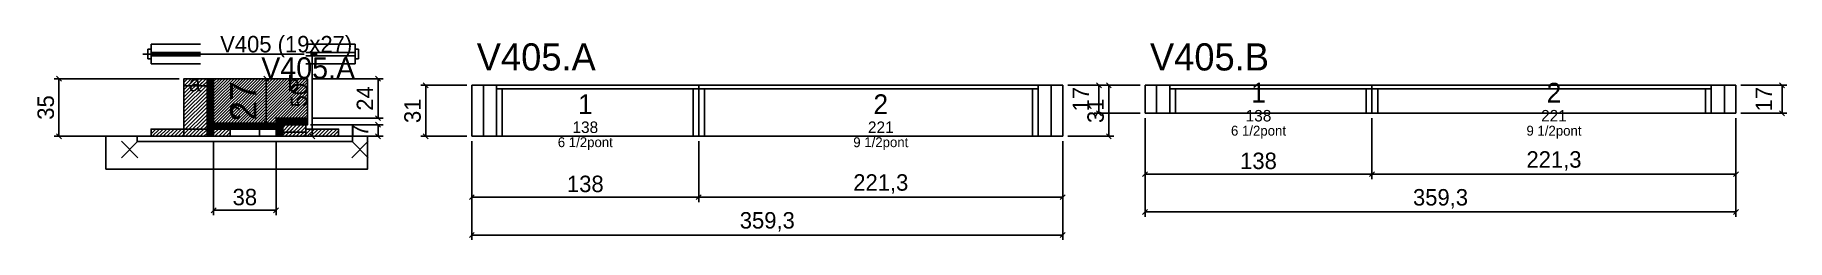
# Model space of a CAD drawing. Extents: x -69 to 997, y -94 to 31.
import ezdxf
from ezdxf.enums import TextEntityAlignment as Align

# ---------------------------------------------------------------- set-up
doc = ezdxf.new("R2010")
doc.units = 0
for name, color, linetype in [('5', 5, 'Continuous'), ('barrote', 126, 'Continuous'), ('CONCRETO', 251, 'Continuous'), ('COTA', 241, 'Continuous'), ('Cota Seção (2x)', 241, 'Continuous'), ('detalhes', 7, 'Continuous'), ('Hachura', 251, 'Continuous'), ('Madeira', 126, 'Continuous'), ('NOMENCLATURA', 7, 'Continuous'), ('Painéis', 200, 'Continuous'), ('presilha', 224, 'Continuous'), ('SARR_2.2x7', 40, 'Continuous'), ('SARR_3.5x7', 81, 'Continuous'), ('SCO-___-LAJ', 224, 'Continuous'), ('TENSOR', 224, 'Continuous'), ('texto', 7, 'Continuous'), ('Texto Seção', 7, 'Continuous')]:
    doc.layers.add(name, color=color, linetype=linetype)
doc.dimstyles.new('PAINEL', dxfattribs={"dimtxt": 10, "dimasz": 3, "dimexe": 3, "dimexo": 3, "dimgap": 3, "dimtad": 1, "dimblk": 'OBLIQUE', "dimblk1": 'OBLIQUE', "dimcen": 2.5, "dimclrd": 4, "dimclre": 4, "dimclrt": 240, "dimazin": 3, "dimtfac": 1, "dimtmove": 0, "dimatfit": 3})
doc.dimstyles.new('SECAO2X', dxfattribs={"dimtxt": 16, "dimasz": 3, "dimexe": 3, "dimexo": 3, "dimgap": 3, "dimtad": 1, "dimblk": 'OBLIQUE', "dimblk1": 'OBLIQUE', "dimcen": 2.5, "dimclrd": 4, "dimclre": 4, "dimclrt": 240, "dimazin": 3, "dimtfac": 1, "dimtmove": 0, "dimatfit": 3})

# ---------------------------------------------------------------- blocks, each defined once
blk = doc.blocks.new('_OBLIQUE')
at = {"color": 0, "linetype": 'BYBLOCK'}
blk.add_line((-0.5, -0.5), (0.5, 0.5), dxfattribs=at)

msp = doc.modelspace()

# ---------------------------------------------------------------- hatches: boundary and pattern name
at = {"layer": 'COTA'}
h = msp.add_hatch(dxfattribs=at)
h.set_pattern_fill('ANSI31', scale=0.4)
h.paths.add_polyline_path([(40, -23), (40, 4), (97, 4), (97, -20), (78, -20), (78, -23)])
at = {"layer": 'Hachura'}
h = msp.add_hatch(dxfattribs=at)
h.set_pattern_fill('ANSI31', scale=0.5)
h.paths.add_polyline_path([(22, -31), (36, -31), (36, 4), (22, 4)])
h = msp.add_hatch(dxfattribs=at)
h.set_pattern_fill('ANSI31', scale=0.5)
h.paths.add_polyline_path([(22, -0.4), (36, -0.4), (36, 4), (22, 4)])
h = msp.add_hatch(dxfattribs=at)
h.set_pattern_fill('SOLID')
h.paths.add_polyline_path([(36, -31), (40, -31), (40, 4), (36, 4)])
h = msp.add_hatch(dxfattribs=at)
h.set_pattern_fill('SOLID')
h.paths.add_polyline_path([(78, -24), (97, -24), (97, -20), (78, -20)])
h = msp.add_hatch(dxfattribs=at)
h.set_pattern_fill('ANSI31', scale=0.5)
h.paths.add_polyline_path([(2, -31), (22, -31), (22, -26.6), (2, -26.6)])
h = msp.add_hatch(dxfattribs=at)
h.set_pattern_fill('SOLID')
h.paths.add_polyline_path([(40, -26.6), (78, -26.6), (78, -23), (40, -23)])
h = msp.add_hatch(dxfattribs=at)
h.set_pattern_fill('ANSI31', scale=0.5)
h.paths.add_polyline_path([(40, -31), (50, -31), (50, -26.6), (40, -26.6)])
h = msp.add_hatch(dxfattribs=at)
h.set_pattern_fill('SOLID')
h.paths.add_polyline_path([(78, -31), (82, -31), (82, -24), (78, -24)])
h = msp.add_hatch(dxfattribs=at)
h.set_pattern_fill('ANSI31', scale=0.5)
h.paths.add_polyline_path([(82, -31), (96, -31), (96, -24), (82, -24)])
h = msp.add_hatch(dxfattribs=at)
h.set_pattern_fill('ANSI31', scale=0.5)
h.paths.add_polyline_path([(82, -28.4), (96, -28.4), (96, -24), (82, -24)])
h = msp.add_hatch(dxfattribs=at)
h.set_pattern_fill('ANSI31', scale=0.5)
h.paths.add_polyline_path([(96, -31), (116, -31), (116, -26.6), (96, -26.6)])

# ---------------------------------------------------------------- linework, layer by layer
for p, q in [((0, 22), (0, 16)), ((2, 22), (0, 22)), ((2, 25), (32, 25)), ((2, 25), (2, 13)), ((96, 25), (126, 25)), ((126, 25), (126, 13)), ((126, 22), (128, 22)), ((128, 22), (128, 16)), ((2, 16), (0, 16)), ((2, 20), (32, 20)), ((2, 18), (32, 18)), ((2, 13), (32, 13)), ((96, 20), (126, 20)), ((96, 18), (126, 18)), ((96, 13), (126, 13)), ((126, 16), (128, 16))]:
    msp.add_line(p, q)
at = {"layer": 'barrote'}
msp.add_lwpolyline([(-25.5, -51), (133.5, -51), (133.5, -31), (-25.5, -31)], close=True, dxfattribs=at)
at = {"layer": 'CONCRETO'}
msp.add_lwpolyline([(40, -23), (40, 4), (97, 4), (97, -20), (78, -20), (78, -23)], close=True, dxfattribs=at)
at = {"layer": 'Madeira'}
for points in [[(22, -31), (36, -31), (36, 4), (22, 4)], [(22, -0.4), (36, -0.4), (36, 4), (22, 4)], [(2, -31), (22, -31), (22, -26.6), (2, -26.6)], [(22, -31), (36, -31), (36, -26.6), (22, -26.6)], [(40, -31), (50, -31), (50, -26.6), (40, -26.6)], [(68, -31), (78, -31), (78, -26.6), (68, -26.6)], [(82, -31), (96, -31), (96, -24), (82, -24)], [(82, -28.4), (96, -28.4), (96, -24), (82, -24)], [(96, -31), (116, -31), (116, -26.6), (96, -26.6)]]:
    msp.add_lwpolyline(points, close=True, dxfattribs=at)
at = {"layer": 'Painéis'}
for p, q in [((197, 0), (335, 0)), ((197, -31), (197, 0)), ((335, -31), (335, 0)), ((335, -31), (335, 0)), ((335, 0), (556.3, 0)), ((335, -31), (335, 0)), ((556.3, -31), (556.3, 0)), ((606.3, 0), (744.3, 0)), ((606.3, -17), (606.3, 0)), ((744.3, -17), (744.3, 0)), ((744.3, -17), (744.3, 0)), ((744.3, 0), (965.6, 0)), ((744.3, -17), (744.3, 0)), ((965.6, -17), (965.6, 0)), ((606.3, -17), (744.3, -17)), ((744.3, -17), (965.6, -17)), ((197, -31), (335, -31)), ((335, -31), (556.3, -31))]:
    msp.add_line(p, q, dxfattribs=at)
for points in [[(36, -31), (40, -31), (40, 4), (36, 4)], [(78, -24), (97, -24), (97, -20), (78, -20)], [(40, -26.6), (78, -26.6), (78, -23), (40, -23)], [(78, -31), (82, -31), (82, -24), (78, -24)]]:
    msp.add_lwpolyline(points, close=True, dxfattribs=at)
at = {"layer": 'presilha'}
for p, q in [((-16, -44), (-6, -34)), ((-16, -34), (-6, -44)), ((124, -44), (134, -34)), ((124, -34), (134, -44))]:
    msp.add_line(p, q, dxfattribs=at)
at = {"layer": 'SARR_2.2x7'}
for p, q in [((204, -31), (204, 0)), ((549.3, -31), (549.3, 0)), ((613.3, -17), (613.3, 0)), ((958.6, -17), (958.6, 0)), ((212, -2.2), (335, -2.2)), ((335, -2.2), (541.3, -2.2)), ((621.3, -2.2), (744.3, -2.2)), ((744.3, -2.2), (950.6, -2.2))]:
    msp.add_line(p, q, dxfattribs=at)
at = {"layer": 'SARR_3.5x7'}
for p, q in [((212, -31), (212, 0)), ((335, -31), (335, 0)), ((335, -31), (335, 0)), ((541.3, -31), (541.3, 0)), ((621.3, -17), (621.3, 0)), ((744.3, -17), (744.3, 0)), ((744.3, -17), (744.3, 0)), ((950.6, -17), (950.6, 0)), ((215.5, -31), (215.5, -2.2)), ((331.5, -31), (331.5, -2.2)), ((338.5, -31), (338.5, -2.2)), ((537.8, -31), (537.8, -2.2)), ((624.8, -17), (624.8, -2.2)), ((740.8, -17), (740.8, -2.2)), ((747.8, -17), (747.8, -2.2)), ((947.1, -17), (947.1, -2.2)), ((621.3, -17), (624.8, -17)), ((740.8, -17), (744.3, -17)), ((744.3, -17), (747.8, -17)), ((947.1, -17), (950.6, -17)), ((212, -31), (215.5, -31)), ((331.5, -31), (335, -31)), ((335, -31), (338.5, -31)), ((537.8, -31), (541.3, -31))]:
    msp.add_line(p, q, dxfattribs=at)
at = {"layer": 'SCO-___-LAJ'}
msp.add_lwpolyline([(-6.5, -34.2), (124.5, -34.2), (124.5, -31), (-6.5, -31)], close=True, dxfattribs=at)
at = {"layer": 'TENSOR'}
msp.add_line((-3, 19), (95, 19), dxfattribs=at)

# ---------------------------------------------------------------- texts
at = {"layer": '5'}
for s, height, p in [('1', 12, (675.3, -4.5)), ('2', 12, (854.95, -4.5)), ('1', 12, (266, -11.5)), ('2', 12, (445.65, -11.5)), ('138', 7, (675.3, -18.5)), ('221', 7, (854.95, -18.5)), ('138', 7, (266, -25.5)), ('221', 7, (445.65, -25.5))]:
    msp.add_text(s, height=height, dxfattribs=at).set_placement(p, align=Align.MIDDLE_CENTER)
at = {"layer": 'detalhes'}
for s, p in [('a', (25, -3.7)), ('b', (85, -3.7)), ('c', (50, -20.5))]:
    msp.add_text(s, height=9.6, dxfattribs=at).set_placement(p)
at = {"layer": 'NOMENCLATURA'}
for s, p in [('V405.A', (200, 9)), ('V405.B', (609.3, 9))]:
    msp.add_text(s, height=16.5, dxfattribs=at).set_placement(p)
at = {"layer": 'texto', "char_height": 6, "attachment_point": 5}
for s, insert in [('6 1/2pont', (266, -35.5)), ('9 1/2pont', (445.65, -35.5)), ('6 1/2pont', (675.3, -28.5)), ('9 1/2pont', (854.95, -28.5))]:
    msp.add_mtext(s, dxfattribs=dict(at, insert=insert))
at = {"layer": 'Texto Seção'}
for s, height, p in [('V405 (19x27)', 10, (44, 20)), ('V405.A', 13, (69, 4))]:
    msp.add_text(s, height=height, dxfattribs=at).set_placement(p)

# ---------------------------------------------------------------- dimensions: what is measured, and where the dimension line sits
at = {"layer": 'COTA'}
for base, p1, p2 in [((100, -31), (96, -31), (96, 19)), ((-54, -31), (2, -31), (22, 4)), ((140, -20), (97, -20), (97, 4)), ((169, -31), (197, -31), (197, 0)), ((584.3, -31), (556.3, -31), (556.3, 0)), ((578.3, -17), (606.3, -17), (606.3, 0)), ((993.6, -17), (965.6, -17), (965.6, 0)), ((140, -31), (96, -31), (96, -24))]:
    msp.add_linear_dim(base=base, p1=p1, p2=p2, angle=90, dimstyle='PAINEL', dxfattribs=at).render()
for base, p1, p2 in [((606.3, -54), (606.3, -17), (744.3, -17)), ((606.3, -77), (606.3, -17), (965.6, -17)), ((744.3, -54), (744.3, -17), (965.6, -17)), ((40, -76), (40, -31), (78, -31)), ((197, -68), (197, -31), (335, -31)), ((197, -91), (197, -31), (556.3, -31)), ((335, -68), (335, -31), (556.3, -31))]:
    msp.add_linear_dim(base=base, p1=p1, p2=p2, dimstyle='PAINEL', dxfattribs=at).render()
at = {"layer": 'Cota Seção (2x)'}
msp.add_linear_dim(base=(72, -23), p1=(40, -23), p2=(40, 4), angle=90, dimstyle='SECAO2X', dxfattribs=at).render()

doc.saveas('drawing.dxf')
